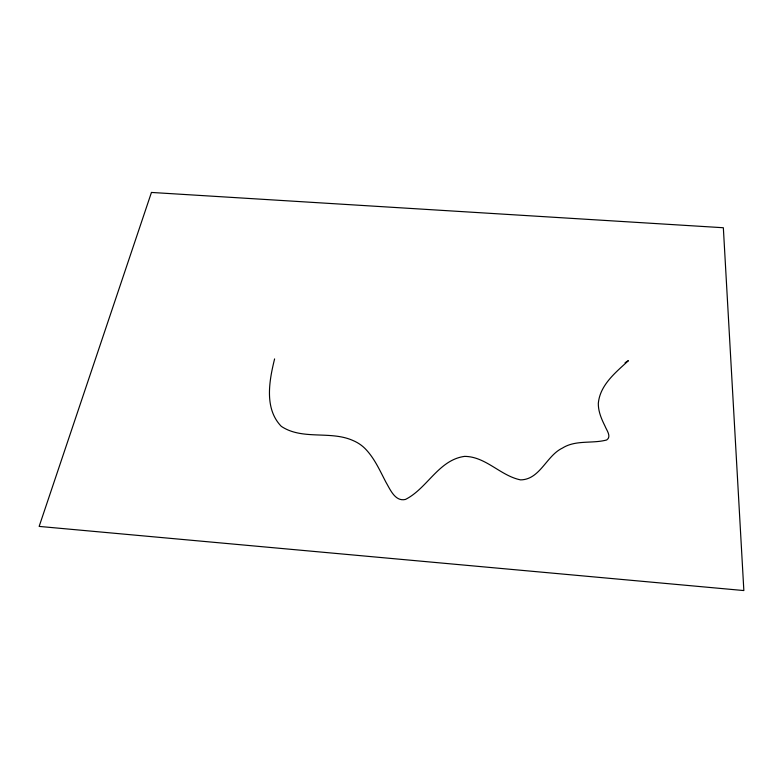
<?xml version="1.0" encoding="UTF-8"?>
<svg xmlns="http://www.w3.org/2000/svg" width="783" height="783" viewBox="0 0 783 783"><rect width="100%" height="100%" fill="white"/><g stroke="black" fill="none" stroke-linecap="round" stroke-linejoin="round"><path stroke-width="1.17" d="M274.598 358.908C269.225 380.646 264.047 408.579 281.303 426.353C302.414 440.418 330.064 430.415 352.732 440.408A41.088 35.352 -11.3 0 1 364.907 448.405C374.411 457.996 379.833 470.573 386.019 482.357C390.218 489.473 395.121 501.854 405.437 499.446C427.361 488.475 438.48 459.983 464.534 456.381C485.851 456.469 500.435 475.81 520.568 479.881C540.025 479.646 546.328 455.755 562.38 448.111C575.769 439.625 592.222 443.912 606.717 439.968C611.846 436.581 606.433 429.984 604.926 425.923C601.432 418.905 598.212 411.408 598.32 403.421C599.925 384.991 615.702 372.405 628.416 360.689C627.379 361.051 625.96 362.196 625.069 362.754M151.452 192.442L39.15 526.411L743.85 590.558L723.345 227.736L151.452 192.442"/></g></svg>
